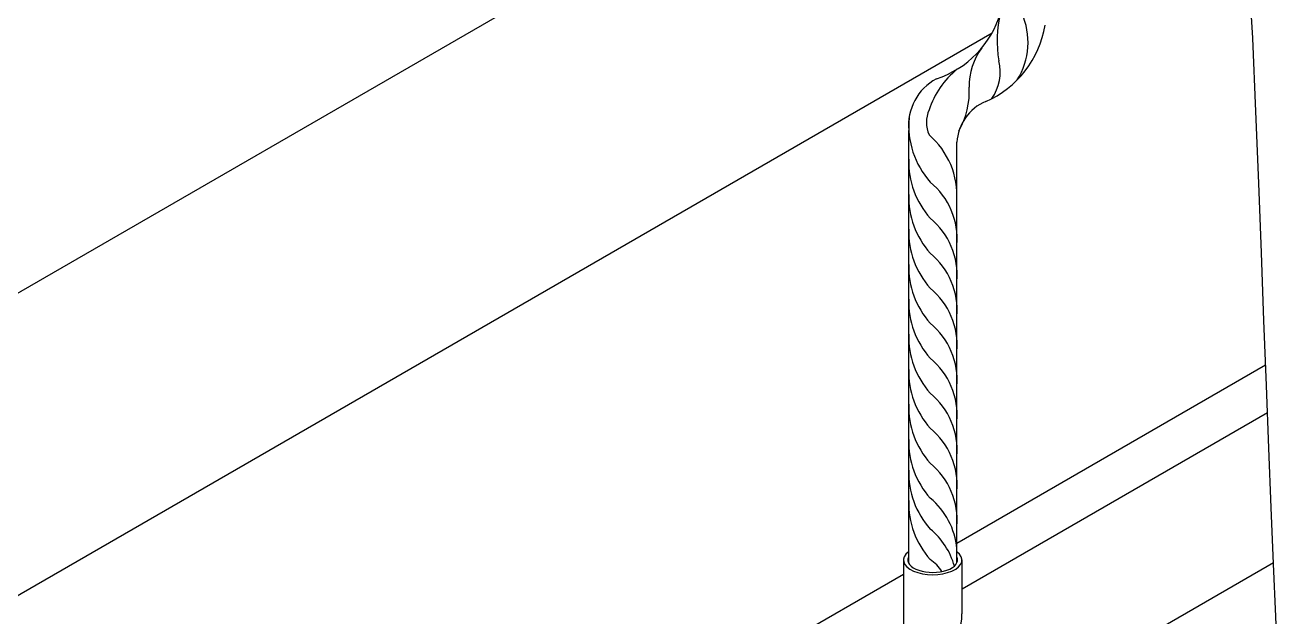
# Model space of a CAD drawing. Header units: millimetres. Extents: x -6187.5 to -6165.2, y -4429.4 to -4414.8.
# Drawn here: x -6174.948 to -6170.681, y -4420.879 to -4418.864 of the extents above; entities that cross this region are included whole.
import ezdxf

# ---------------------------------------------------------------- set-up
doc = ezdxf.new("R2010")
doc.units = ezdxf.units.MM
doc.header["$LTSCALE"] = 10
doc.layers.add('Termotécnica', color=7, linetype='Continuous')

msp = doc.modelspace()

# ---------------------------------------------------------------- linework, layer by layer
at = {"layer": 'Termotécnica', "color": 2}
for p, q in [((-6176.7142, -4420.782), (-6171.668, -4417.8686)), ((-6176.7142, -4421.8113), (-6171.6543, -4418.89)), ((-6171.9384, -4420.6954), (-6171.9384, -4419.2226)), ((-6171.7748, -4420.694), (-6171.7748, -4419.263)), ((-6171.7748, -4420.6279), (-6170.7233, -4420.0208)), ((-6171.7569, -4420.7827), (-6170.7172, -4420.1824)), ((-6172.0607, -4421.4811), (-6170.6969, -4420.6937)), ((-6171.9563, -4420.6848), (-6171.9563, -4420.945)), ((-6171.7575, -4420.6848), (-6171.7575, -4420.8686)), ((-6173.8084, -4421.8019), (-6171.9563, -4420.7327))]:
    msp.add_line(p, q, dxfattribs=at)
at = {"layer": 'Termotécnica', "color": 1}
msp.add_lwpolyline([(-6170.6813, -4421.044), (-6170.689, -4420.8772), (-6170.6967, -4420.6978), (-6170.7046, -4420.5063), (-6170.7125, -4420.3037), (-6170.7207, -4420.091), (-6170.7291, -4419.8691), (-6170.7377, -4419.639), (-6170.7468, -4419.4016), (-6170.7563, -4419.1579), (-6170.767, -4418.9083), (-6170.7828, -4418.6502)], dxfattribs=at)
at = {"layer": 'Termotécnica', "color": 2}
for centre, radius, start, end in [((-6171.9473, -4418.7282), 0.3347, 287.904, 343.4681), ((-6171.8115, -4418.8103), 0.3416, 293.2999, 350.8818), ((-6171.7579, -4419.206), 0.1813, 118.4927, 185.2601), ((-6171.6134, -4419.273), 0.1617, 112.9105, 176.4751), ((-6171.8733, -4420.8744), 0.116, 300.254, 2.8771)]:
    msp.add_arc(centre, radius, start, end, dxfattribs=at)
at = {"layer": 'Termotécnica', "color": 1}
for centre, radius, start, end in [((-6171.2675, -4418.9155), 0.3705, 165.6056, 190.9672), ((-6171.777, -4418.9221), 0.2447, 328.2556, 23.784), ((-6171.5128, -4419.0718), 0.22, 143.5834, 180.9726), ((-6171.5885, -4419.2438), 0.2949, 128.9498, 162.055), ((-6171.785, -4419.0231), 0.1582, 324.7289, 13.5622), ((-6172, -4419.0911), 0.2677, 330.3385, 3.325), ((-6171.6512, -4419.2067), 0.2874, 174.6852, 221.8372), ((-6171.7754, -4419.1957), 0.1029, 155.4399, 204.1582), ((-6172.0471, -4419.4448), 0.2728, 356.2604, 49.3475), ((-6171.6512, -4419.3298), 0.2874, 178.2358, 221.8372), ((-6172.0232, -4419.5914), 0.2493, 355.0393, 50.7064), ((-6171.6512, -4419.449), 0.2874, 178.2358, 221.8372), ((-6172.0232, -4419.7145), 0.2493, 355.0393, 50.7064), ((-6171.6512, -4419.5681), 0.2874, 178.2358, 221.8372), ((-6172.0232, -4419.8336), 0.2493, 355.0393, 50.7064), ((-6171.6512, -4419.6873), 0.2874, 178.2358, 221.8372), ((-6172.0232, -4419.9528), 0.2493, 355.0393, 50.7064), ((-6171.6512, -4419.8064), 0.2874, 178.2358, 221.8372), ((-6172.0232, -4420.0719), 0.2493, 355.0393, 50.7064), ((-6171.6512, -4419.9255), 0.2874, 178.2358, 221.8372), ((-6171.6512, -4420.0447), 0.2874, 178.2358, 221.8372), ((-6172.0232, -4420.1911), 0.2493, 355.0393, 50.7064), ((-6172.0232, -4420.3102), 0.2493, 355.0393, 50.7064), ((-6171.6512, -4420.1638), 0.2874, 178.2358, 221.8372), ((-6172.0232, -4420.4293), 0.2493, 355.0393, 50.7064), ((-6171.6512, -4420.283), 0.2874, 178.2358, 221.8372), ((-6171.6512, -4420.3878), 0.2874, 178.2358, 221.8372), ((-6172.0232, -4420.5485), 0.2493, 355.0393, 50.7064), ((-6171.6512, -4420.4915), 0.2874, 178.2358, 221.8372), ((-6172.0232, -4420.6676), 0.2493, 4.9607, 50.7064), ((-6172.0232, -4420.7725), 0.2493, 15.5626, 50.7064), ((-6171.942, -4420.7975), 0.1377, 32.0433, 56.1346)]:
    msp.add_arc(centre, radius, start, end, dxfattribs=at)
at = {"layer": 'Termotécnica', "color": 2}
for major_axis, ratio, start_param, end_param in [((0.0995, 0), 0.502319, -3.734316, 0.592762), ((0.0845, 0), 0.501724, -3.373251, 0.242483)]:
    msp.add_ellipse((-6171.8569, -4420.6848), major_axis=major_axis, ratio=ratio, start_param=start_param, end_param=end_param, dxfattribs=at)

doc.saveas('drawing.dxf')
